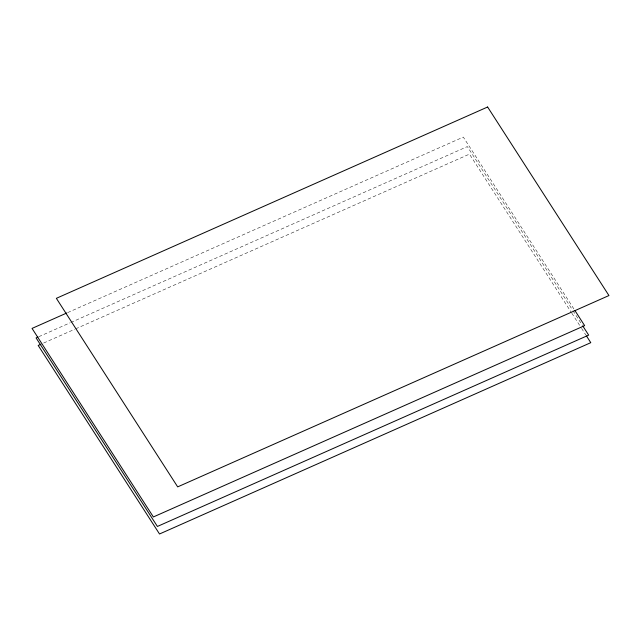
<?xml version="1.0" encoding="UTF-8"?>
<svg xmlns="http://www.w3.org/2000/svg" width="641" height="641" viewBox="0 0 641 641"><rect width="100%" height="100%" fill="white"/><g stroke="black" fill="none" stroke-linecap="round" stroke-linejoin="round"><path stroke-width="0.48" stroke-dasharray="3.21 2.4" d="M67.682 312.6L463.315 137.086L574.344 309.643M38.829 336.685L69.893 322.904M70.806 322.503L467.353 146.581L572.429 309.875M43.676 343.015L74.741 329.234M75.654 328.833L469.46 154.12L571.283 312.367M572.966 310.717L582.172 325.027M571.828 313.209L581.034 327.519M581.571 328.36L585.906 335.091"/><path stroke-width="0.96" d="M66.768 313.008L32.05 328.408L153.375 516.958L584.64 325.636L574.889 310.484M37.915 337.094L36.088 337.903L157.414 526.453L588.678 335.123L582.717 325.868M40.936 344.233L38.196 345.451L159.521 533.993L590.778 342.671L586.451 335.932M487.625 107.007L56.36 298.329L177.685 486.88L608.95 295.549L487.625 107.007"/></g></svg>
